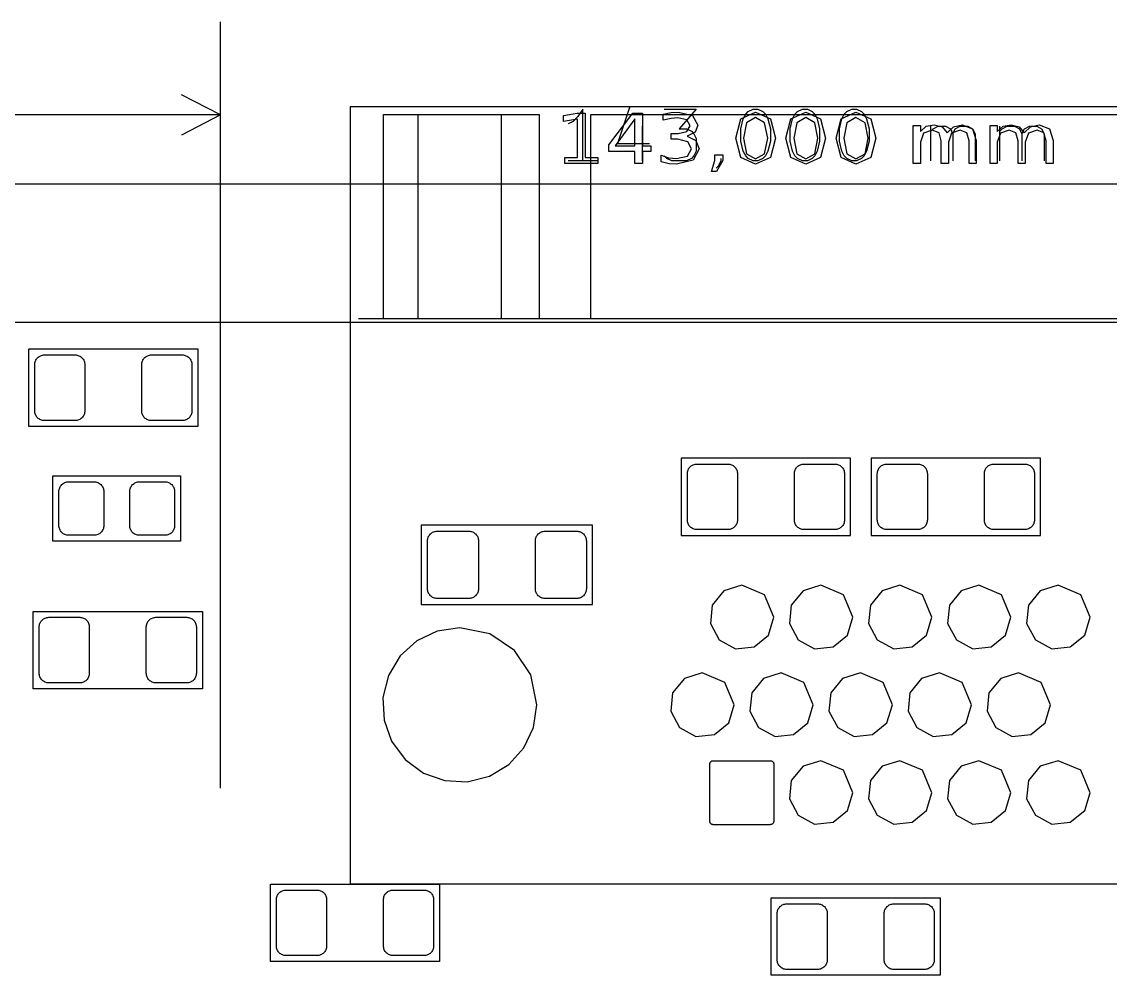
# Model space of a CAD drawing. Extents: x 0 to 143, y 0 to 190.
# Drawn here: x 48.82 to 80.35, y 161.15 to 188.77 of the extents above; entities that cross this region are included whole.
import ezdxf

# ---------------------------------------------------------------- set-up
doc = ezdxf.new("R2010")
doc.units = 0

msp = doc.modelspace()

# ---------------------------------------------------------------- linework, layer by layer
at = {"layer": 'Layer 1', "color": 7}
for points in [[(54.57444, 166.5728), (54.57444, 188.7724)], [(54.57444, 186.07238), (53.44668, 186.65912)], [(58.33364, 186.30352), (58.33364, 163.80166)], [(89.6747, 186.30352), (58.33364, 186.30352)], [(66.43116, 186.31622), (66.07302, 185.24434), (67.00266, 185.24434)], [(54.57444, 186.07238), (1.07442, 186.07238)], [(54.57444, 186.07238), (53.44668, 185.48564)], [(59.30392, 186.08254), (63.8048, 186.08254)], [(59.30392, 180.18212), (59.30392, 186.08254)], [(60.30468, 186.08254), (62.70498, 186.08254)], [(60.30468, 180.18212), (60.30468, 186.08254)], [(62.70498, 186.08254), (62.70498, 180.18212)], [(63.8048, 186.08254), (63.8048, 180.18212)], [(64.546455, 184.837027), (64.914554, 184.837027), (64.914554, 185.949332), (64.514105, 185.87902), (64.514105, 186.058707), (64.912321, 186.12902), (65.137642, 186.12902), (65.137642, 184.837027), (65.505741, 184.837027), (65.505741, 184.671011), (64.546455, 184.671011), (64.546455, 184.837027)], [(65.0748, 184.74396), (65.0748, 186.24256), (64.93002, 186.0292), (64.78778, 185.88696), (64.64554, 185.81584)], [(65.3034, 186.08254), (82.70494, 186.08254)], [(65.3034, 180.18212), (65.3034, 186.08254)], [(66.520802, 186.12902), (66.804129, 186.12902), (66.804129, 185.178824), (67.041718, 185.178824), (67.041718, 185.014761), (66.804129, 185.014761), (66.804129, 184.671011), (66.579923, 184.671011), (66.579923, 185.014761), (65.828108, 185.014761), (65.828108, 185.205191), (66.520802, 186.12902)], [(68.096935, 185.457145), (68.349028, 185.331168), (68.440496, 185.09484), (68.270946, 184.760855), (67.789072, 184.642691), (67.572674, 184.661246), (67.344006, 184.714957), (67.344006, 184.905386), (67.54925, 184.833121), (67.782379, 184.808707), (68.104743, 184.881949), (68.21629, 185.09484), (68.112551, 185.296012), (67.825882, 185.369254), (67.631793, 185.369254), (67.631793, 185.531363), (67.834805, 185.531363), (68.089127, 185.58898), (68.177247, 185.756949), (68.085782, 185.928825), (67.825882, 185.989371), (67.62733, 185.971793), (67.394201, 185.917106), (67.394201, 186.092887), (67.634023, 186.139762), (67.84596, 186.155387), (68.251984, 186.052848), (68.401453, 185.777457), (68.322256, 185.572379), (68.096935, 185.457145), (68.096935, 185.457145)], [(67.43192, 186.24256), (68.35902, 186.24256), (67.85864, 185.67106), (68.07454, 185.67106), (68.21678, 185.59994), (68.2879, 185.52882), (68.35902, 185.38658), (68.35902, 185.02844), (68.2879, 184.8862), (68.21678, 184.81508), (68.07454, 184.74396), (67.64528, 184.74396), (67.50304, 184.81508), (67.43192, 184.8862)], [(70.075748, 186.155387), (70.502965, 185.961051), (70.651319, 185.398551), (70.502965, 184.83605), (70.075748, 184.642691), (69.647412, 184.83605), (69.500173, 185.398551), (69.647412, 185.961051), (70.075748, 186.155387), (70.075748, 186.155387)], [(70.0024, 186.24256), (70.14464, 186.24256), (70.28688, 186.17144), (70.36054, 186.10032), (70.43166, 185.95808), (70.50278, 185.67106), (70.50278, 185.31546), (70.43166, 185.02844), (70.36054, 184.8862), (70.28688, 184.81508), (70.14464, 184.74396), (70.0024, 184.74396), (69.86016, 184.81508), (69.78904, 184.8862), (69.71538, 185.02844), (69.64426, 185.31546), (69.64426, 185.67106), (69.71538, 185.95808), (69.78904, 186.10032), (69.86016, 186.17144), (70.0024, 186.24256)], [(70.075748, 185.999137), (69.813615, 185.848746), (69.726609, 185.398551), (69.813615, 184.948355), (70.075748, 184.798941), (70.337878, 184.948355), (70.425998, 185.398551), (70.337878, 185.848746), (70.075748, 185.999137), (70.075748, 185.999137)], [(71.529179, 186.155387), (71.956397, 185.961051), (72.104753, 185.398551), (71.956397, 184.83605), (71.529179, 184.642691), (71.100846, 184.83605), (70.953607, 185.398551), (71.100846, 185.961051), (71.529179, 186.155387), (71.529179, 186.155387)], [(71.42988, 186.24256), (71.57466, 186.24256), (71.7169, 186.17144), (71.78802, 186.10032), (71.85914, 185.95808), (71.93026, 185.67106), (71.93026, 185.31546), (71.85914, 185.02844), (71.78802, 184.8862), (71.7169, 184.81508), (71.57466, 184.74396), (71.42988, 184.74396), (71.28764, 184.81508), (71.21652, 184.8862), (71.1454, 185.02844), (71.07428, 185.31546), (71.07428, 185.67106), (71.1454, 185.95808), (71.21652, 186.10032), (71.28764, 186.17144), (71.42988, 186.24256)], [(71.529179, 185.999137), (71.267048, 185.848746), (71.180043, 185.398551), (71.267048, 184.948355), (71.529179, 184.798941), (71.791312, 184.948355), (71.879432, 185.398551), (71.791312, 185.848746), (71.529179, 185.999137), (71.529179, 185.999137)], [(72.982612, 186.155387), (73.40983, 185.961051), (73.558187, 185.398551), (73.40983, 184.83605), (72.982612, 184.642691), (72.55428, 184.83605), (72.407041, 185.398551), (72.55428, 185.961051), (72.982612, 186.155387), (72.982612, 186.155387)], [(72.8599, 186.24256), (73.00214, 186.24256), (73.14438, 186.17144), (73.2155, 186.10032), (73.28916, 185.95808), (73.36028, 185.67106), (73.36028, 185.31546), (73.28916, 185.02844), (73.2155, 184.8862), (73.14438, 184.81508), (73.00214, 184.74396), (72.8599, 184.74396), (72.71766, 184.81508), (72.644, 184.8862), (72.57288, 185.02844), (72.50176, 185.31546), (72.50176, 185.67106), (72.57288, 185.95808), (72.644, 186.10032), (72.71766, 186.17144), (72.8599, 186.24256)], [(72.982612, 185.999137), (72.720482, 185.848746), (72.633477, 185.398551), (72.720482, 184.948355), (72.982612, 184.798941), (73.244743, 184.948355), (73.332866, 185.398551), (73.244743, 185.848746), (72.982612, 185.999137), (72.982612, 185.999137)], [(66.579923, 185.957145), (66.011041, 185.178824), (66.579923, 185.178824), (66.579923, 185.957145)], [(66.78676, 185.74472), (66.78676, 184.74396)], [(75.624002, 185.554801), (75.80805, 185.733512), (76.060143, 185.791129), (76.361315, 185.671012), (76.467282, 185.331168), (76.467282, 184.671011), (76.260924, 184.671011), (76.260924, 185.325309), (76.197343, 185.558707), (76.003254, 185.634879), (75.751162, 185.542105), (75.658581, 185.289176), (75.658581, 184.671011), (75.452221, 184.671011), (75.452221, 185.325309), (75.38864, 185.558707), (75.192321, 185.634879), (74.942461, 185.541129), (74.849878, 185.289176), (74.849878, 184.671011), (74.643518, 184.671011), (74.643518, 185.764762), (74.849878, 185.764762), (74.849878, 185.59484), (75.018311, 185.743278), (75.25144, 185.791129), (75.482338, 185.730582), (75.624002, 185.554801), (75.624002, 185.554801)], [(75.1459, 184.74396), (75.1459, 185.74472)], [(75.1459, 185.59994), (75.21702, 185.67106), (75.35926, 185.74472), (75.57262, 185.74472), (75.7174, 185.67106), (75.78852, 185.52882), (75.78852, 184.74396)], [(75.78852, 185.52882), (75.85964, 185.67106), (76.00188, 185.74472), (76.21778, 185.74472), (76.36002, 185.67106), (76.43114, 185.52882), (76.43114, 184.74396)], [(77.849326, 185.554801), (78.033377, 185.733512), (78.28547, 185.791129), (78.58664, 185.671012), (78.692609, 185.331168), (78.692609, 184.671011), (78.486249, 184.671011), (78.486249, 185.325309), (78.42267, 185.558707), (78.228581, 185.634879), (77.976489, 185.542105), (77.883906, 185.289176), (77.883906, 184.671011), (77.677548, 184.671011), (77.677548, 185.325309), (77.613967, 185.558707), (77.417648, 185.634879), (77.167786, 185.541129), (77.075205, 185.289176), (77.075205, 184.671011), (76.868846, 184.671011), (76.868846, 185.764762), (77.075205, 185.764762), (77.075205, 185.59484), (77.243638, 185.743278), (77.476767, 185.791129), (77.707665, 185.730582), (77.849326, 185.554801), (77.849326, 185.554801)], [(77.14488, 184.74396), (77.14488, 185.74472)], [(77.14488, 185.59994), (77.216, 185.67106), (77.35824, 185.74472), (77.57414, 185.74472), (77.71638, 185.67106), (77.7875, 185.52882), (77.7875, 184.74396)], [(77.7875, 185.52882), (77.85862, 185.67106), (78.0034, 185.74472), (78.21676, 185.74472), (78.359, 185.67106), (78.43012, 185.52882), (78.43012, 184.74396)], [(65.50152, 184.74396), (64.64554, 184.74396)], [(68.891137, 184.919058), (69.126496, 184.919058), (69.126496, 184.75109), (68.943563, 184.438589), (68.799669, 184.438589), (68.891137, 184.75109), (68.891137, 184.919058)], [(69.07276, 184.81508), (69.07276, 184.74396), (69.00164, 184.60172), (68.93052, 184.5306)], [(0.07366, 184.0734), (143.07312, 184.0734)], [(23.07336, 180.0729), (124.07392, 180.0729)], [(58.57494, 180.17196), (89.41308, 180.17196)], [(49.02454, 177.05284), (49.02454, 179.29312)], [(49.02454, 179.29312), (53.9242, 179.29312)], [(53.9242, 179.29312), (53.9242, 177.05284)], [(53.9242, 177.05284), (49.02454, 177.05284)], [(72.82434, 176.13336), (67.92468, 176.13336)], [(67.92468, 176.13336), (67.92468, 173.89308)], [(72.82434, 173.89308), (72.82434, 176.13336)], [(73.42378, 176.13336), (73.42378, 173.89308)], [(78.32344, 176.13336), (73.42378, 176.13336)], [(78.32344, 173.89308), (78.32344, 176.13336)], [(49.72304, 173.7229), (49.72304, 175.62282)], [(49.72304, 175.62282), (53.42382, 175.62282)], [(53.42382, 175.62282), (53.42382, 173.7229)], [(60.39358, 174.1928), (60.39358, 171.89156)], [(65.3542, 174.1928), (60.39358, 174.1928)], [(65.3542, 171.89156), (65.3542, 174.1928)], [(53.42382, 173.7229), (49.72304, 173.7229)], [(67.92468, 173.89308), (72.82434, 173.89308)], [(73.42378, 173.89308), (78.32344, 173.89308)], [(69.674994, 172.448), (69.15998, 172.291773), (68.818557, 171.875747), (68.765805, 171.34015), (69.019505, 170.865511), (69.494145, 170.611811), (70.029742, 170.664562), (70.445767, 171.005985), (70.601995, 171.520999), (70.330483, 172.176488), (69.674994, 172.448), (69.674994, 172.448)], [(69.674994, 172.448), (69.15998, 172.291773), (68.818557, 171.875747), (68.765805, 171.34015), (69.019505, 170.865511), (69.494145, 170.611811), (70.029742, 170.664562), (70.445767, 171.005985), (70.601995, 171.520999), (70.330483, 172.176488), (69.674994, 172.448), (69.674994, 172.448)], [(71.965058, 172.448), (71.450044, 172.291773), (71.108621, 171.875747), (71.055869, 171.34015), (71.309569, 170.865511), (71.784209, 170.611811), (72.319806, 170.664562), (72.735831, 171.005985), (72.892059, 171.520999), (72.620547, 172.176488), (71.965058, 172.448), (71.965058, 172.448)], [(71.965058, 172.448), (71.450044, 172.291773), (71.108621, 171.875747), (71.055869, 171.34015), (71.309569, 170.865511), (71.784209, 170.611811), (72.319806, 170.664562), (72.735831, 171.005985), (72.892059, 171.520999), (72.620547, 172.176488), (71.965058, 172.448), (71.965058, 172.448)], [(74.255122, 172.448), (73.740108, 172.291773), (73.398685, 171.875747), (73.345933, 171.34015), (73.599633, 170.865511), (74.074273, 170.611811), (74.60987, 170.664562), (75.025895, 171.005985), (75.182123, 171.520999), (74.910611, 172.176488), (74.255122, 172.448), (74.255122, 172.448)], [(74.255122, 172.448), (73.740108, 172.291773), (73.398685, 171.875747), (73.345933, 171.34015), (73.599633, 170.865511), (74.074273, 170.611811), (74.60987, 170.664562), (75.025895, 171.005985), (75.182123, 171.520999), (74.910611, 172.176488), (74.255122, 172.448), (74.255122, 172.448)], [(76.544932, 172.448), (76.029918, 172.291773), (75.688495, 171.875747), (75.635743, 171.34015), (75.889443, 170.865511), (76.364083, 170.611811), (76.89968, 170.664562), (77.315705, 171.005985), (77.471933, 171.520999), (77.200421, 172.176488), (76.544932, 172.448), (76.544932, 172.448)], [(76.544932, 172.448), (76.029918, 172.291773), (75.688495, 171.875747), (75.635743, 171.34015), (75.889443, 170.865511), (76.364083, 170.611811), (76.89968, 170.664562), (77.315705, 171.005985), (77.471933, 171.520999), (77.200421, 172.176488), (76.544932, 172.448), (76.544932, 172.448)], [(78.834996, 172.448), (78.319982, 172.291773), (77.978559, 171.875747), (77.925807, 171.34015), (78.179507, 170.865511), (78.654147, 170.611811), (79.189744, 170.664562), (79.605769, 171.005985), (79.761997, 171.520999), (79.490485, 172.176488), (78.834996, 172.448), (78.834996, 172.448)], [(78.834996, 172.448), (78.319982, 172.291773), (77.978559, 171.875747), (77.925807, 171.34015), (78.179507, 170.865511), (78.654147, 170.611811), (79.189744, 170.664562), (79.605769, 171.005985), (79.761997, 171.520999), (79.490485, 172.176488), (78.834996, 172.448), (78.834996, 172.448)], [(60.39358, 171.89156), (65.3542, 171.89156)], [(49.15408, 169.45316), (49.15408, 171.69344)], [(49.15408, 171.69344), (54.05374, 171.69344)], [(54.05374, 171.69344), (54.05374, 169.45316)], [(61.50991, 171.215999), (60.854558, 171.117865), (60.268211, 170.839333), (59.786496, 170.404209), (59.44504, 169.836297), (59.284911, 169.193276), (59.317856, 168.544973), (59.535514, 167.933411), (59.929527, 167.400616), (60.462322, 167.006603), (61.073883, 166.788945), (61.722186, 166.756001), (62.365207, 166.916129), (62.93312, 167.257586), (63.368244, 167.7393), (63.646776, 168.325647), (63.744909, 168.980999), (63.569272, 169.850962), (63.090293, 170.561383), (62.379873, 171.040361), (61.50991, 171.215999), (61.50991, 171.215999)], [(61.50991, 171.215999), (60.854558, 171.117865), (60.268211, 170.839333), (59.786496, 170.404209), (59.44504, 169.836297), (59.284911, 169.193276), (59.317856, 168.544973), (59.535514, 167.933411), (59.929527, 167.400616), (60.462322, 167.006603), (61.073883, 166.788945), (61.722186, 166.756001), (62.365207, 166.916129), (62.93312, 167.257586), (63.368244, 167.7393), (63.646776, 168.325647), (63.744909, 168.980999), (63.569272, 169.850962), (63.090293, 170.561383), (62.379873, 171.040361), (61.50991, 171.215999), (61.50991, 171.215999)], [(68.529962, 169.908), (68.014948, 169.751773), (67.673525, 169.335747), (67.620773, 168.80015), (67.874473, 168.325511), (68.349113, 168.071811), (68.88471, 168.124562), (69.300735, 168.465985), (69.456963, 168.980999), (69.185451, 169.636488), (68.529962, 169.908), (68.529962, 169.908)], [(68.529962, 169.908), (68.014948, 169.751773), (67.673525, 169.335747), (67.620773, 168.80015), (67.874473, 168.325511), (68.349113, 168.071811), (68.88471, 168.124562), (69.300735, 168.465985), (69.456963, 168.980999), (69.185451, 169.636488), (68.529962, 169.908), (68.529962, 169.908)], [(70.820026, 169.908), (70.305012, 169.751773), (69.963589, 169.335747), (69.910837, 168.80015), (70.164537, 168.325511), (70.639177, 168.071811), (71.174774, 168.124562), (71.590799, 168.465985), (71.747027, 168.980999), (71.475515, 169.636488), (70.820026, 169.908), (70.820026, 169.908)], [(70.820026, 169.908), (70.305012, 169.751773), (69.963589, 169.335747), (69.910837, 168.80015), (70.164537, 168.325511), (70.639177, 168.071811), (71.174774, 168.124562), (71.590799, 168.465985), (71.747027, 168.980999), (71.475515, 169.636488), (70.820026, 169.908), (70.820026, 169.908)], [(73.11009, 169.908), (72.595076, 169.751773), (72.253653, 169.335747), (72.200901, 168.80015), (72.454601, 168.325511), (72.929241, 168.071811), (73.464838, 168.124562), (73.880863, 168.465985), (74.037091, 168.980999), (73.765579, 169.636488), (73.11009, 169.908), (73.11009, 169.908)], [(73.11009, 169.908), (72.595076, 169.751773), (72.253653, 169.335747), (72.200901, 168.80015), (72.454601, 168.325511), (72.929241, 168.071811), (73.464838, 168.124562), (73.880863, 168.465985), (74.037091, 168.980999), (73.765579, 169.636488), (73.11009, 169.908), (73.11009, 169.908)], [(75.3999, 169.908), (74.884886, 169.751773), (74.543463, 169.335747), (74.490711, 168.80015), (74.744411, 168.325511), (75.219051, 168.071811), (75.754648, 168.124562), (76.170673, 168.465985), (76.326901, 168.980999), (76.055389, 169.636488), (75.3999, 169.908), (75.3999, 169.908)], [(75.3999, 169.908), (74.884886, 169.751773), (74.543463, 169.335747), (74.490711, 168.80015), (74.744411, 168.325511), (75.219051, 168.071811), (75.754648, 168.124562), (76.170673, 168.465985), (76.326901, 168.980999), (76.055389, 169.636488), (75.3999, 169.908), (75.3999, 169.908)], [(77.689964, 169.908), (77.17495, 169.751773), (76.833527, 169.335747), (76.780775, 168.80015), (77.034475, 168.325511), (77.509115, 168.071811), (78.044712, 168.124562), (78.460737, 168.465985), (78.616965, 168.980999), (78.345453, 169.636488), (77.689964, 169.908), (77.689964, 169.908)], [(77.689964, 169.908), (77.17495, 169.751773), (76.833527, 169.335747), (76.780775, 168.80015), (77.034475, 168.325511), (77.509115, 168.071811), (78.044712, 168.124562), (78.460737, 168.465985), (78.616965, 168.980999), (78.345453, 169.636488), (77.689964, 169.908), (77.689964, 169.908)], [(54.05374, 169.45316), (49.15408, 169.45316)], [(71.965058, 167.368), (71.450044, 167.211773), (71.108621, 166.795747), (71.055869, 166.26015), (71.309569, 165.785511), (71.784209, 165.531811), (72.319806, 165.584562), (72.735831, 165.925985), (72.892059, 166.440999), (72.620547, 167.096488), (71.965058, 167.368), (71.965058, 167.368)], [(71.965058, 167.368), (71.450044, 167.211773), (71.108621, 166.795747), (71.055869, 166.26015), (71.309569, 165.785511), (71.784209, 165.531811), (72.319806, 165.584562), (72.735831, 165.925985), (72.892059, 166.440999), (72.620547, 167.096488), (71.965058, 167.368), (71.965058, 167.368)], [(74.255122, 167.368), (73.740108, 167.211773), (73.398685, 166.795747), (73.345933, 166.26015), (73.599633, 165.785511), (74.074273, 165.531811), (74.60987, 165.584562), (75.025895, 165.925985), (75.182123, 166.440999), (74.910611, 167.096488), (74.255122, 167.368), (74.255122, 167.368)], [(74.255122, 167.368), (73.740108, 167.211773), (73.398685, 166.795747), (73.345933, 166.26015), (73.599633, 165.785511), (74.074273, 165.531811), (74.60987, 165.584562), (75.025895, 165.925985), (75.182123, 166.440999), (74.910611, 167.096488), (74.255122, 167.368), (74.255122, 167.368)], [(76.544932, 167.368), (76.029918, 167.211773), (75.688495, 166.795747), (75.635743, 166.26015), (75.889443, 165.785511), (76.364083, 165.531811), (76.89968, 165.584562), (77.315705, 165.925985), (77.471933, 166.440999), (77.200421, 167.096488), (76.544932, 167.368), (76.544932, 167.368)], [(76.544932, 167.368), (76.029918, 167.211773), (75.688495, 166.795747), (75.635743, 166.26015), (75.889443, 165.785511), (76.364083, 165.531811), (76.89968, 165.584562), (77.315705, 165.925985), (77.471933, 166.440999), (77.200421, 167.096488), (76.544932, 167.368), (76.544932, 167.368)], [(78.834996, 167.368), (78.319982, 167.211773), (77.978559, 166.795747), (77.925807, 166.26015), (78.179507, 165.785511), (78.654147, 165.531811), (79.189744, 165.584562), (79.605769, 165.925985), (79.761997, 166.440999), (79.490485, 167.096488), (78.834996, 167.368), (78.834996, 167.368)], [(78.834996, 167.368), (78.319982, 167.211773), (77.978559, 166.795747), (77.925807, 166.26015), (78.179507, 165.785511), (78.654147, 165.531811), (79.189744, 165.584562), (79.605769, 165.925985), (79.761997, 166.440999), (79.490485, 167.096488), (78.834996, 167.368), (78.834996, 167.368)], [(56.02478, 163.7915), (60.92444, 163.7915)], [(56.02478, 161.55122), (56.02478, 163.7915)], [(58.33364, 163.80166), (89.6747, 163.80166)], [(60.92444, 163.7915), (60.92444, 161.55122)], [(70.5231, 163.39272), (75.42276, 163.39272)], [(70.5231, 161.15244), (70.5231, 163.39272)], [(75.42276, 163.39272), (75.42276, 161.15244)], [(60.92444, 161.55122), (56.02478, 161.55122)], [(75.42276, 161.15244), (70.5231, 161.15244)]]:
    msp.add_lwpolyline(points, dxfattribs=at)
at = {"layer": 'Layer 1', "color": 16}
for points in [[(50.398426, 179.119663), (50.425604, 179.11565), (50.45202, 179.108995), (50.477928, 179.099775), (50.502566, 179.088066), (50.526188, 179.073994), (50.548032, 179.057713), (50.568352, 179.039323), (50.58664, 179.019054), (50.602896, 178.997083), (50.61712, 178.973613), (50.628804, 178.948874), (50.637948, 178.923093), (50.644552, 178.89655), (50.648616, 178.869499), (50.649886, 178.842143), (50.649886, 177.499855), (50.648616, 177.472524), (50.644552, 177.445448), (50.637948, 177.418905), (50.628804, 177.393124), (50.61712, 177.36841), (50.602896, 177.344915), (50.58664, 177.322944), (50.568352, 177.302674), (50.548032, 177.284285), (50.526188, 177.268003), (50.502566, 177.253932), (50.477928, 177.242222), (50.45202, 177.233002), (50.425604, 177.226347), (50.398426, 177.222334), (50.371248, 177.220988), (49.478946, 177.220988), (49.451514, 177.222334), (49.424336, 177.226347), (49.39792, 177.233002), (49.372012, 177.242222), (49.347374, 177.253932), (49.324006, 177.268003), (49.301908, 177.284285), (49.281588, 177.302674), (49.2633, 177.322944), (49.247044, 177.344915), (49.23282, 177.36841), (49.221136, 177.393124), (49.211992, 177.418905), (49.205388, 177.445448), (49.201324, 177.472524), (49.200054, 177.499855), (49.200054, 178.842143), (49.201324, 178.869499), (49.205388, 178.89655), (49.211992, 178.923093), (49.221136, 178.948874), (49.23282, 178.973613), (49.247044, 178.997083), (49.2633, 179.019054), (49.281588, 179.039323), (49.301908, 179.057713), (49.324006, 179.073994), (49.347374, 179.088066), (49.372012, 179.099775), (49.39792, 179.108995), (49.424336, 179.11565), (49.451514, 179.119663), (49.478946, 179.12101), (50.371248, 179.12101), (50.398426, 179.119663)], [(53.498496, 179.119663), (53.525674, 179.11565), (53.55209, 179.108995), (53.577744, 179.099775), (53.602636, 179.088066), (53.626004, 179.073994), (53.648102, 179.057713), (53.668422, 179.039323), (53.68671, 179.019054), (53.702966, 178.997083), (53.71719, 178.973613), (53.728874, 178.948874), (53.738018, 178.923093), (53.744622, 178.89655), (53.748686, 178.869499), (53.749956, 178.842143), (53.749956, 177.499855), (53.748686, 177.472524), (53.744622, 177.445448), (53.738018, 177.418905), (53.728874, 177.393124), (53.71719, 177.36841), (53.702966, 177.344915), (53.68671, 177.322944), (53.668422, 177.302674), (53.648102, 177.284285), (53.626004, 177.268003), (53.602636, 177.253932), (53.577744, 177.242222), (53.55209, 177.233002), (53.525674, 177.226347), (53.498496, 177.222334), (53.471064, 177.220988), (52.578762, 177.220988), (52.551584, 177.222334), (52.524406, 177.226347), (52.49799, 177.233002), (52.472082, 177.242222), (52.447444, 177.253932), (52.423822, 177.268003), (52.401978, 177.284285), (52.381658, 177.302674), (52.36337, 177.322944), (52.347114, 177.344915), (52.33289, 177.36841), (52.321206, 177.393124), (52.312062, 177.418905), (52.305458, 177.445448), (52.301394, 177.472524), (52.300124, 177.499855), (52.300124, 178.842143), (52.301394, 178.869499), (52.305458, 178.89655), (52.312062, 178.923093), (52.321206, 178.948874), (52.33289, 178.973613), (52.347114, 178.997083), (52.36337, 179.019054), (52.381658, 179.039323), (52.401978, 179.057713), (52.423822, 179.073994), (52.447444, 179.088066), (52.472082, 179.099775), (52.49799, 179.108995), (52.524406, 179.11565), (52.551584, 179.119663), (52.578762, 179.12101), (53.471064, 179.12101), (53.498496, 179.119663)], [(50.945034, 175.444639), (50.972466, 175.440575), (50.99939, 175.433819), (51.025552, 175.424497), (51.050698, 175.412635), (51.07432, 175.39836), (51.096672, 175.38185), (51.117246, 175.363232), (51.135788, 175.342683), (51.152298, 175.320408), (51.166522, 175.296608), (51.17846, 175.271538), (51.187858, 175.245427), (51.194462, 175.218528), (51.198526, 175.191096), (51.20005, 175.163385), (51.20005, 174.178601), (51.198526, 174.150915), (51.194462, 174.123483), (51.187858, 174.096559), (51.17846, 174.070448), (51.166522, 174.045378), (51.152298, 174.021604), (51.135788, 173.999328), (51.117246, 173.97878), (51.096672, 173.960161), (51.07432, 173.943626), (51.050698, 173.929377), (51.025552, 173.917515), (50.99939, 173.908168), (50.972466, 173.901437), (50.945034, 173.897373), (50.917348, 173.896001), (50.182526, 173.896001), (50.15484, 173.897373), (50.127408, 173.901437), (50.100484, 173.908168), (50.074576, 173.917515), (50.04943, 173.929377), (50.025554, 173.943626), (50.003202, 173.960161), (49.982882, 173.97878), (49.964086, 173.999328), (49.947576, 174.021604), (49.933352, 174.045378), (49.921414, 174.070448), (49.91227, 174.096559), (49.905412, 174.123483), (49.901348, 174.150915), (49.900078, 174.178601), (49.900078, 175.163385), (49.901348, 175.191096), (49.905412, 175.218528), (49.91227, 175.245427), (49.921414, 175.271538), (49.933352, 175.296608), (49.947576, 175.320408), (49.964086, 175.342683), (49.982882, 175.363232), (50.003202, 175.38185), (50.025554, 175.39836), (50.04943, 175.412635), (50.074576, 175.424497), (50.100484, 175.433819), (50.127408, 175.440575), (50.15484, 175.444639), (50.182526, 175.446011), (50.917348, 175.446011), (50.945034, 175.444639)], [(52.995068, 175.444639), (53.0225, 175.440575), (53.049424, 175.433819), (53.075586, 175.424497), (53.100732, 175.412635), (53.124354, 175.39836), (53.146706, 175.38185), (53.16728, 175.363232), (53.185822, 175.342683), (53.202332, 175.320408), (53.216556, 175.296608), (53.228494, 175.271538), (53.237892, 175.245427), (53.244496, 175.218528), (53.24856, 175.191096), (53.250084, 175.163385), (53.250084, 174.178601), (53.24856, 174.150915), (53.244496, 174.123483), (53.237892, 174.096559), (53.228494, 174.070448), (53.216556, 174.045378), (53.202332, 174.021604), (53.185822, 173.999328), (53.16728, 173.97878), (53.146706, 173.960161), (53.124354, 173.943626), (53.100732, 173.929377), (53.075586, 173.917515), (53.049424, 173.908168), (53.0225, 173.901437), (52.995068, 173.897373), (52.967382, 173.896001), (52.23256, 173.896001), (52.204874, 173.897373), (52.177442, 173.901437), (52.150518, 173.908168), (52.124356, 173.917515), (52.099464, 173.929377), (52.075588, 173.943626), (52.053236, 173.960161), (52.032662, 173.97878), (52.01412, 173.999328), (51.99761, 174.021604), (51.983386, 174.045378), (51.971448, 174.070448), (51.96205, 174.096559), (51.955446, 174.123483), (51.951382, 174.150915), (51.950112, 174.178601), (51.950112, 175.163385), (51.951382, 175.191096), (51.955446, 175.218528), (51.96205, 175.245427), (51.971448, 175.271538), (51.983386, 175.296608), (51.99761, 175.320408), (52.01412, 175.342683), (52.032662, 175.363232), (52.053236, 175.38185), (52.075588, 175.39836), (52.099464, 175.412635), (52.124356, 175.424497), (52.150518, 175.433819), (52.177442, 175.440575), (52.204874, 175.444639), (52.23256, 175.446011), (52.967382, 175.446011), (52.995068, 175.444639)], [(50.528474, 171.519653), (50.555652, 171.51564), (50.582068, 171.508985), (50.607976, 171.499765), (50.632614, 171.488081), (50.655982, 171.474009), (50.67808, 171.457703), (50.6984, 171.439338), (50.716688, 171.419044), (50.732944, 171.397073), (50.747168, 171.373603), (50.758852, 171.348864), (50.767996, 171.323108), (50.7746, 171.296565), (50.778664, 171.269489), (50.779934, 171.242158), (50.779934, 169.899844), (50.778664, 169.872514), (50.7746, 169.845438), (50.767996, 169.818895), (50.758852, 169.793139), (50.747168, 169.768399), (50.732944, 169.74493), (50.716688, 169.722959), (50.6984, 169.702664), (50.67808, 169.6843), (50.655982, 169.667993), (50.632614, 169.653922), (50.607976, 169.642238), (50.582068, 169.633017), (50.555652, 169.626363), (50.528474, 169.622349), (50.501042, 169.621003), (49.60874, 169.621003), (49.581562, 169.622349), (49.554384, 169.626363), (49.527968, 169.633017), (49.50206, 169.642238), (49.477422, 169.653922), (49.454054, 169.667993), (49.431956, 169.6843), (49.411636, 169.702664), (49.393348, 169.722959), (49.377092, 169.74493), (49.362868, 169.768399), (49.351184, 169.793139), (49.34204, 169.818895), (49.335436, 169.845438), (49.331372, 169.872514), (49.330102, 169.899844), (49.330102, 171.242158), (49.331372, 171.269489), (49.335436, 171.296565), (49.34204, 171.323108), (49.351184, 171.348864), (49.362868, 171.373603), (49.377092, 171.397073), (49.393348, 171.419044), (49.411636, 171.439338), (49.431956, 171.457703), (49.454054, 171.474009), (49.477422, 171.488081), (49.50206, 171.499765), (49.527968, 171.508985), (49.554384, 171.51564), (49.581562, 171.519653), (49.60874, 171.520999), (50.501042, 171.520999), (50.528474, 171.519653)], [(53.628544, 171.519653), (53.655468, 171.51564), (53.682138, 171.508985), (53.707792, 171.499765), (53.732684, 171.488081), (53.756052, 171.474009), (53.77815, 171.457703), (53.798216, 171.439338), (53.816758, 171.419044), (53.833014, 171.397073), (53.846984, 171.373603), (53.858668, 171.348864), (53.868066, 171.323108), (53.87467, 171.296565), (53.878734, 171.269489), (53.880004, 171.242158), (53.880004, 169.899844), (53.878734, 169.872514), (53.87467, 169.845438), (53.868066, 169.818895), (53.858668, 169.793139), (53.846984, 169.768399), (53.833014, 169.74493), (53.816758, 169.722959), (53.798216, 169.702664), (53.77815, 169.6843), (53.756052, 169.667993), (53.732684, 169.653922), (53.707792, 169.642238), (53.682138, 169.633017), (53.655468, 169.626363), (53.628544, 169.622349), (53.601112, 169.621003), (52.70881, 169.621003), (52.681632, 169.622349), (52.654454, 169.626363), (52.627784, 169.633017), (52.60213, 169.642238), (52.577492, 169.653922), (52.55387, 169.667993), (52.532026, 169.6843), (52.511706, 169.702664), (52.493418, 169.722959), (52.476908, 169.74493), (52.462938, 169.768399), (52.451254, 169.793139), (52.44211, 169.818895), (52.435252, 169.845438), (52.431442, 169.872514), (52.429918, 169.899844), (52.429918, 171.242158), (52.431442, 171.269489), (52.435252, 171.296565), (52.44211, 171.323108), (52.451254, 171.348864), (52.462938, 171.373603), (52.476908, 171.397073), (52.493418, 171.419044), (52.511706, 171.439338), (52.532026, 171.457703), (52.55387, 171.474009), (52.577492, 171.488081), (52.60213, 171.499765), (52.627784, 171.508985), (52.654454, 171.51564), (52.681632, 171.519653), (52.70881, 171.520999), (53.601112, 171.520999), (53.628544, 171.519653)], [(57.398412, 163.619542), (57.42559, 163.615732), (57.452006, 163.608874), (57.477914, 163.59973), (57.502552, 163.588046), (57.526174, 163.574076), (57.548018, 163.55782), (57.568338, 163.539278), (57.586626, 163.518958), (57.602882, 163.497114), (57.617106, 163.473492), (57.62879, 163.448854), (57.637934, 163.4232), (57.644538, 163.39653), (57.648602, 163.369606), (57.650126, 163.342174), (57.650126, 161.999784), (57.648602, 161.972606), (57.644538, 161.945428), (57.637934, 161.919012), (57.62879, 161.893104), (57.617106, 161.868466), (57.602882, 161.844844), (57.586626, 161.823), (57.568338, 161.80268), (57.548018, 161.784392), (57.526174, 161.767882), (57.502552, 161.753912), (57.477914, 161.742228), (57.452006, 161.733084), (57.42559, 161.72648), (57.398412, 161.722416), (57.371234, 161.720892), (56.478932, 161.720892), (56.4515, 161.722416), (56.424322, 161.72648), (56.397906, 161.733084), (56.372252, 161.742228), (56.34736, 161.753912), (56.323992, 161.767882), (56.301894, 161.784392), (56.281574, 161.80268), (56.263286, 161.823), (56.24703, 161.844844), (56.232806, 161.868466), (56.221122, 161.893104), (56.211978, 161.919012), (56.205374, 161.945428), (56.20131, 161.972606), (56.20004, 161.999784), (56.20004, 163.342174), (56.20131, 163.369606), (56.205374, 163.39653), (56.211978, 163.4232), (56.221122, 163.448854), (56.232806, 163.473492), (56.24703, 163.497114), (56.263286, 163.518958), (56.281574, 163.539278), (56.301894, 163.55782), (56.323992, 163.574076), (56.34736, 163.588046), (56.372252, 163.59973), (56.397906, 163.608874), (56.424322, 163.615732), (56.4515, 163.619542), (56.478932, 163.621066), (57.371234, 163.621066), (57.398412, 163.619542)], [(60.498482, 163.619542), (60.52566, 163.615732), (60.552076, 163.608874), (60.577984, 163.59973), (60.602622, 163.588046), (60.62599, 163.574076), (60.648088, 163.55782), (60.668408, 163.539278), (60.686696, 163.518958), (60.702952, 163.497114), (60.717176, 163.473492), (60.72886, 163.448854), (60.738004, 163.4232), (60.744608, 163.39653), (60.748672, 163.369606), (60.749942, 163.342174), (60.749942, 161.999784), (60.748672, 161.972606), (60.744608, 161.945428), (60.738004, 161.919012), (60.72886, 161.893104), (60.717176, 161.868466), (60.702952, 161.844844), (60.686696, 161.823), (60.668408, 161.80268), (60.648088, 161.784392), (60.62599, 161.767882), (60.602622, 161.753912), (60.577984, 161.742228), (60.552076, 161.733084), (60.52566, 161.72648), (60.498482, 161.722416), (60.47105, 161.720892), (59.578748, 161.720892), (59.55157, 161.722416), (59.524392, 161.72648), (59.497976, 161.733084), (59.472068, 161.742228), (59.44743, 161.753912), (59.423808, 161.767882), (59.401964, 161.784392), (59.381644, 161.80268), (59.363356, 161.823), (59.3471, 161.844844), (59.332876, 161.868466), (59.321192, 161.893104), (59.312048, 161.919012), (59.305444, 161.945428), (59.30138, 161.972606), (59.30011, 161.999784), (59.30011, 163.342174), (59.30138, 163.369606), (59.305444, 163.39653), (59.312048, 163.4232), (59.321192, 163.448854), (59.332876, 163.473492), (59.3471, 163.497114), (59.363356, 163.518958), (59.381644, 163.539278), (59.401964, 163.55782), (59.423808, 163.574076), (59.44743, 163.588046), (59.472068, 163.59973), (59.497976, 163.608874), (59.524392, 163.615732), (59.55157, 163.619542), (59.578748, 163.621066), (60.47105, 163.621066), (60.498482, 163.619542)], [(71.89851, 163.219746), (71.925434, 163.215682), (71.952104, 163.209078), (71.977758, 163.19968), (72.00265, 163.187996), (72.026018, 163.174026), (72.048116, 163.15777), (72.068436, 163.139228), (72.086724, 163.119162), (72.10298, 163.097064), (72.11695, 163.073696), (72.128888, 163.048804), (72.138032, 163.02315), (72.144636, 162.99648), (72.1487, 162.969556), (72.14997, 162.942124), (72.14997, 161.599734), (72.1487, 161.572556), (72.144636, 161.545378), (72.138032, 161.518962), (72.128888, 161.493054), (72.11695, 161.468416), (72.10298, 161.445048), (72.086724, 161.42295), (72.068436, 161.40263), (72.048116, 161.384342), (72.026018, 161.368086), (72.00265, 161.353862), (71.977758, 161.342178), (71.952104, 161.333034), (71.925434, 161.32643), (71.89851, 161.322366), (71.871078, 161.321096), (70.978776, 161.321096), (70.951598, 161.322366), (70.92442, 161.32643), (70.898004, 161.333034), (70.872096, 161.342178), (70.847458, 161.353862), (70.823836, 161.368086), (70.801992, 161.384342), (70.781672, 161.40263), (70.763384, 161.42295), (70.746874, 161.445048), (70.732904, 161.468416), (70.72122, 161.493054), (70.712076, 161.518962), (70.705472, 161.545378), (70.701408, 161.572556), (70.699884, 161.599734), (70.699884, 162.942124), (70.701408, 162.969556), (70.705472, 162.99648), (70.712076, 163.02315), (70.72122, 163.048804), (70.732904, 163.073696), (70.746874, 163.097064), (70.763384, 163.119162), (70.781672, 163.139228), (70.801992, 163.15777), (70.823836, 163.174026), (70.847458, 163.187996), (70.872096, 163.19968), (70.898004, 163.209078), (70.92442, 163.215682), (70.951598, 163.219746), (70.978776, 163.221016), (71.871078, 163.221016), (71.89851, 163.219746)], [(74.99858, 163.219746), (75.025504, 163.215682), (75.052174, 163.209078), (75.077828, 163.19968), (75.10272, 163.187996), (75.126088, 163.174026), (75.147932, 163.15777), (75.168252, 163.139228), (75.186794, 163.119162), (75.20305, 163.097064), (75.21702, 163.073696), (75.228704, 163.048804), (75.238102, 163.02315), (75.244706, 162.99648), (75.24877, 162.969556), (75.25004, 162.942124), (75.25004, 161.599734), (75.24877, 161.572556), (75.244706, 161.545378), (75.238102, 161.518962), (75.228704, 161.493054), (75.21702, 161.468416), (75.20305, 161.445048), (75.186794, 161.42295), (75.168252, 161.40263), (75.147932, 161.384342), (75.126088, 161.368086), (75.10272, 161.353862), (75.077828, 161.342178), (75.052174, 161.333034), (75.025504, 161.32643), (74.99858, 161.322366), (74.971148, 161.321096), (74.078846, 161.321096), (74.051414, 161.322366), (74.02449, 161.32643), (73.99782, 161.333034), (73.972166, 161.342178), (73.947274, 161.353862), (73.923906, 161.368086), (73.902062, 161.384342), (73.881742, 161.40263), (73.8632, 161.42295), (73.846944, 161.445048), (73.832974, 161.468416), (73.82129, 161.493054), (73.811892, 161.518962), (73.805288, 161.545378), (73.801224, 161.572556), (73.799954, 161.599734), (73.799954, 162.942124), (73.801224, 162.969556), (73.805288, 162.99648), (73.811892, 163.02315), (73.82129, 163.048804), (73.832974, 163.073696), (73.846944, 163.097064), (73.8632, 163.119162), (73.881742, 163.139228), (73.902062, 163.15777), (73.923906, 163.174026), (73.947274, 163.187996), (73.972166, 163.19968), (73.99782, 163.209078), (74.02449, 163.215682), (74.051414, 163.219746), (74.078846, 163.221016), (74.971148, 163.221016), (74.99858, 163.219746)]]:
    msp.add_lwpolyline(points, close=True, dxfattribs=at)
at = {"layer": 'Layer 1', "color": 96}
for points in [[(69.298566, 175.959649), (69.32549, 175.955636), (69.35216, 175.948981), (69.377814, 175.939787), (69.402706, 175.928077), (69.426074, 175.914006), (69.448172, 175.897699), (69.468238, 175.879335), (69.48678, 175.85904), (69.503036, 175.837069), (69.517006, 175.813599), (69.52869, 175.78886), (69.538088, 175.763104), (69.544692, 175.736561), (69.548756, 175.709485), (69.550026, 175.682154), (69.550026, 174.339841), (69.548756, 174.31251), (69.544692, 174.285434), (69.538088, 174.258891), (69.52869, 174.233135), (69.517006, 174.208396), (69.503036, 174.184926), (69.48678, 174.162955), (69.468238, 174.14266), (69.448172, 174.124296), (69.426074, 174.107989), (69.402706, 174.093918), (69.377814, 174.082234), (69.35216, 174.073014), (69.32549, 174.066359), (69.298566, 174.062346), (69.271134, 174.060999), (68.378832, 174.060999), (68.3514, 174.062346), (68.324476, 174.066359), (68.297806, 174.073014), (68.272152, 174.082234), (68.247514, 174.093918), (68.223892, 174.107989), (68.202048, 174.124296), (68.181728, 174.14266), (68.163186, 174.162955), (68.14693, 174.184926), (68.13296, 174.208396), (68.121276, 174.233135), (68.112132, 174.258891), (68.105274, 174.285434), (68.101464, 174.31251), (68.09994, 174.339841), (68.09994, 175.682154), (68.101464, 175.709485), (68.105274, 175.736561), (68.112132, 175.763104), (68.121276, 175.78886), (68.13296, 175.813599), (68.14693, 175.837069), (68.163186, 175.85904), (68.181728, 175.879335), (68.202048, 175.897699), (68.223892, 175.914006), (68.247514, 175.928077), (68.272152, 175.939787), (68.297806, 175.948981), (68.324476, 175.955636), (68.3514, 175.959649), (68.378832, 175.960996), (69.271134, 175.960996), (69.298566, 175.959649)], [(72.398382, 175.959649), (72.42556, 175.955636), (72.451976, 175.948981), (72.477884, 175.939787), (72.502522, 175.928077), (72.526144, 175.914006), (72.547988, 175.897699), (72.568308, 175.879335), (72.586596, 175.85904), (72.603106, 175.837069), (72.617076, 175.813599), (72.62876, 175.78886), (72.637904, 175.763104), (72.644762, 175.736561), (72.648572, 175.709485), (72.650096, 175.682154), (72.650096, 174.339841), (72.648572, 174.31251), (72.644762, 174.285434), (72.637904, 174.258891), (72.62876, 174.233135), (72.617076, 174.208396), (72.603106, 174.184926), (72.586596, 174.162955), (72.568308, 174.14266), (72.547988, 174.124296), (72.526144, 174.107989), (72.502522, 174.093918), (72.477884, 174.082234), (72.451976, 174.073014), (72.42556, 174.066359), (72.398382, 174.062346), (72.371204, 174.060999), (71.478902, 174.060999), (71.45147, 174.062346), (71.424546, 174.066359), (71.397876, 174.073014), (71.372222, 174.082234), (71.34733, 174.093918), (71.323962, 174.107989), (71.301864, 174.124296), (71.281798, 174.14266), (71.263256, 174.162955), (71.247, 174.184926), (71.23303, 174.208396), (71.221346, 174.233135), (71.211948, 174.258891), (71.205344, 174.285434), (71.20128, 174.31251), (71.20001, 174.339841), (71.20001, 175.682154), (71.20128, 175.709485), (71.205344, 175.736561), (71.211948, 175.763104), (71.221346, 175.78886), (71.23303, 175.813599), (71.247, 175.837069), (71.263256, 175.85904), (71.281798, 175.879335), (71.301864, 175.897699), (71.323962, 175.914006), (71.34733, 175.928077), (71.372222, 175.939787), (71.397876, 175.948981), (71.424546, 175.955636), (71.45147, 175.959649), (71.478902, 175.960996), (72.371204, 175.960996), (72.398382, 175.959649)], [(74.798428, 175.959649), (74.825606, 175.955636), (74.852022, 175.948981), (74.87793, 175.939787), (74.902568, 175.928077), (74.92619, 175.914006), (74.948034, 175.897699), (74.968354, 175.879335), (74.986642, 175.85904), (75.002898, 175.837069), (75.017122, 175.813599), (75.028806, 175.78886), (75.03795, 175.763104), (75.044554, 175.736561), (75.048618, 175.709485), (75.049888, 175.682154), (75.049888, 174.339841), (75.048618, 174.31251), (75.044554, 174.285434), (75.03795, 174.258891), (75.028806, 174.233135), (75.017122, 174.208396), (75.002898, 174.184926), (74.986642, 174.162955), (74.968354, 174.14266), (74.948034, 174.124296), (74.92619, 174.107989), (74.902568, 174.093918), (74.87793, 174.082234), (74.852022, 174.073014), (74.825606, 174.066359), (74.798428, 174.062346), (74.77125, 174.060999), (73.878948, 174.060999), (73.851516, 174.062346), (73.824338, 174.066359), (73.797922, 174.073014), (73.772014, 174.082234), (73.747376, 174.093918), (73.724008, 174.107989), (73.70191, 174.124296), (73.68159, 174.14266), (73.663302, 174.162955), (73.647046, 174.184926), (73.632822, 174.208396), (73.621138, 174.233135), (73.611994, 174.258891), (73.60539, 174.285434), (73.601326, 174.31251), (73.600056, 174.339841), (73.600056, 175.682154), (73.601326, 175.709485), (73.60539, 175.736561), (73.611994, 175.763104), (73.621138, 175.78886), (73.632822, 175.813599), (73.647046, 175.837069), (73.663302, 175.85904), (73.68159, 175.879335), (73.70191, 175.897699), (73.724008, 175.914006), (73.747376, 175.928077), (73.772014, 175.939787), (73.797922, 175.948981), (73.824338, 175.955636), (73.851516, 175.959649), (73.878948, 175.960996), (74.77125, 175.960996), (74.798428, 175.959649)], [(77.898498, 175.959649), (77.925676, 175.955636), (77.952092, 175.948981), (77.977746, 175.939787), (78.002638, 175.928077), (78.026006, 175.914006), (78.048104, 175.897699), (78.068424, 175.879335), (78.086712, 175.85904), (78.102968, 175.837069), (78.117192, 175.813599), (78.128876, 175.78886), (78.13802, 175.763104), (78.144624, 175.736561), (78.148688, 175.709485), (78.149958, 175.682154), (78.149958, 174.339841), (78.148688, 174.31251), (78.144624, 174.285434), (78.13802, 174.258891), (78.128876, 174.233135), (78.117192, 174.208396), (78.102968, 174.184926), (78.086712, 174.162955), (78.068424, 174.14266), (78.048104, 174.124296), (78.026006, 174.107989), (78.002638, 174.093918), (77.977746, 174.082234), (77.952092, 174.073014), (77.925676, 174.066359), (77.898498, 174.062346), (77.871066, 174.060999), (76.978764, 174.060999), (76.951586, 174.062346), (76.924408, 174.066359), (76.897992, 174.073014), (76.872084, 174.082234), (76.847446, 174.093918), (76.823824, 174.107989), (76.80198, 174.124296), (76.78166, 174.14266), (76.763372, 174.162955), (76.747116, 174.184926), (76.732892, 174.208396), (76.721208, 174.233135), (76.712064, 174.258891), (76.70546, 174.285434), (76.701396, 174.31251), (76.700126, 174.339841), (76.700126, 175.682154), (76.701396, 175.709485), (76.70546, 175.736561), (76.712064, 175.763104), (76.721208, 175.78886), (76.732892, 175.813599), (76.747116, 175.837069), (76.763372, 175.85904), (76.78166, 175.879335), (76.80198, 175.897699), (76.823824, 175.914006), (76.847446, 175.928077), (76.872084, 175.939787), (76.897992, 175.948981), (76.924408, 175.955636), (76.951586, 175.959649), (76.978764, 175.960996), (77.871066, 175.960996), (77.898498, 175.959649)], [(61.798962, 174.01467), (61.825886, 174.010657), (61.852556, 174.004027), (61.87821, 173.994807), (61.902848, 173.983148), (61.926216, 173.969102), (61.948314, 173.952821), (61.96838, 173.934482), (61.986922, 173.914264), (62.003178, 173.892318), (62.017148, 173.868899), (62.028832, 173.84421), (62.037976, 173.81848), (62.04458, 173.791988), (62.048644, 173.764988), (62.049914, 173.737708), (62.049914, 172.34429), (62.048644, 172.31701), (62.04458, 172.29001), (62.037976, 172.263518), (62.028832, 172.237787), (62.017148, 172.213099), (62.003178, 172.18968), (61.986922, 172.16776), (61.96838, 172.147516), (61.948314, 172.129177), (61.926216, 172.112896), (61.902848, 172.098849), (61.87821, 172.087191), (61.852556, 172.077996), (61.825886, 172.071341), (61.798962, 172.067328), (61.771784, 172.066007), (60.85332, 172.066007), (60.826142, 172.067328), (60.798964, 172.071341), (60.772548, 172.077996), (60.746894, 172.087191), (60.722002, 172.098849), (60.698634, 172.112896), (60.67679, 172.129177), (60.65647, 172.147516), (60.638182, 172.16776), (60.621926, 172.18968), (60.607956, 172.213099), (60.596272, 172.237787), (60.586874, 172.263518), (60.58027, 172.29001), (60.57646, 172.31701), (60.574936, 172.34429), (60.574936, 173.737708), (60.57646, 173.764988), (60.58027, 173.791988), (60.586874, 173.81848), (60.596272, 173.84421), (60.607956, 173.868899), (60.621926, 173.892318), (60.638182, 173.914264), (60.65647, 173.934482), (60.67679, 173.952821), (60.698634, 173.969102), (60.722002, 173.983148), (60.746894, 173.994807), (60.772548, 174.004027), (60.798964, 174.010657), (60.826142, 174.01467), (60.85332, 174.015991), (61.771784, 174.015991), (61.798962, 174.01467)], [(64.923924, 174.01467), (64.951102, 174.010657), (64.977518, 174.004027), (65.003172, 173.994807), (65.02781, 173.983148), (65.051432, 173.969102), (65.073276, 173.952821), (65.093596, 173.934482), (65.111884, 173.914264), (65.12814, 173.892318), (65.14211, 173.868899), (65.153794, 173.84421), (65.162938, 173.81848), (65.169542, 173.791988), (65.173606, 173.764988), (65.174876, 173.737708), (65.174876, 172.34429), (65.173606, 172.31701), (65.169542, 172.29001), (65.162938, 172.263518), (65.153794, 172.237787), (65.14211, 172.213099), (65.12814, 172.18968), (65.111884, 172.16776), (65.093596, 172.147516), (65.073276, 172.129177), (65.051432, 172.112896), (65.02781, 172.098849), (65.003172, 172.087191), (64.977518, 172.077996), (64.951102, 172.071341), (64.923924, 172.067328), (64.896746, 172.066007), (63.978282, 172.066007), (63.951104, 172.067328), (63.923926, 172.071341), (63.89751, 172.077996), (63.871856, 172.087191), (63.847218, 172.098849), (63.823596, 172.112896), (63.801752, 172.129177), (63.781432, 172.147516), (63.763144, 172.16776), (63.746888, 172.18968), (63.732918, 172.213099), (63.721234, 172.237787), (63.71209, 172.263518), (63.705232, 172.29001), (63.701422, 172.31701), (63.699898, 172.34429), (63.699898, 173.737708), (63.701422, 173.764988), (63.705232, 173.791988), (63.71209, 173.81848), (63.721234, 173.84421), (63.732918, 173.868899), (63.746888, 173.892318), (63.763144, 173.914264), (63.781432, 173.934482), (63.801752, 173.952821), (63.823596, 173.969102), (63.847218, 173.983148), (63.871856, 173.994807), (63.89751, 174.004027), (63.923926, 174.010657), (63.951104, 174.01467), (63.978282, 174.015991), (64.896746, 174.015991), (64.923924, 174.01467)]]:
    msp.add_lwpolyline(points, close=True, dxfattribs=at)
at = {"layer": 'Layer 1', "color": 56}
msp.add_lwpolyline([(70.509892, 167.367515), (70.519798, 167.366042), (70.529704, 167.363604), (70.539102, 167.360225), (70.547992, 167.355958), (70.556628, 167.350802), (70.564756, 167.344858), (70.572122, 167.338127), (70.578726, 167.330711), (70.584822, 167.322659), (70.589902, 167.314074), (70.59422, 167.305031), (70.597522, 167.295608), (70.600062, 167.285905), (70.601586, 167.275999), (70.602094, 167.265991), (70.602094, 165.616007), (70.601586, 165.606), (70.600062, 165.596094), (70.597522, 165.586391), (70.59422, 165.576968), (70.589902, 165.567925), (70.584822, 165.55934), (70.578726, 165.551288), (70.572122, 165.543871), (70.564756, 165.53714), (70.556628, 165.531197), (70.547992, 165.526041), (70.539102, 165.521773), (70.529704, 165.518395), (70.519798, 165.515957), (70.509892, 165.514484), (70.499986, 165.514001), (68.850002, 165.514001), (68.840096, 165.514484), (68.83019, 165.515957), (68.820284, 165.518395), (68.810886, 165.521773), (68.801996, 165.526041), (68.79336, 165.531197), (68.785232, 165.53714), (68.777866, 165.543871), (68.771262, 165.551288), (68.765166, 165.55934), (68.760086, 165.567925), (68.755768, 165.576968), (68.752466, 165.586391), (68.749926, 165.596094), (68.748402, 165.606), (68.747894, 165.616007), (68.747894, 167.265991), (68.748402, 167.275999), (68.749926, 167.285905), (68.752466, 167.295608), (68.755768, 167.305031), (68.760086, 167.314074), (68.765166, 167.322659), (68.771262, 167.330711), (68.777866, 167.338127), (68.785232, 167.344858), (68.79336, 167.350802), (68.801996, 167.355958), (68.810886, 167.360225), (68.820284, 167.363604), (68.83019, 167.366042), (68.840096, 167.367515), (68.850002, 167.367998), (70.499986, 167.367998), (70.509892, 167.367515)], close=True, dxfattribs=at)
msp.add_lwpolyline([(70.509892, 167.367515), (70.519798, 167.366042), (70.529704, 167.363604), (70.539102, 167.360225), (70.547992, 167.355958), (70.556628, 167.350802), (70.564756, 167.344858), (70.572122, 167.338127), (70.578726, 167.330711), (70.584822, 167.322659), (70.589902, 167.314074), (70.59422, 167.305031), (70.597522, 167.295608), (70.600062, 167.285905), (70.601586, 167.275999), (70.602094, 167.265991), (70.602094, 165.616007), (70.601586, 165.606), (70.600062, 165.596094), (70.597522, 165.586391), (70.59422, 165.576968), (70.589902, 165.567925), (70.584822, 165.55934), (70.578726, 165.551288), (70.572122, 165.543871), (70.564756, 165.53714), (70.556628, 165.531197), (70.547992, 165.526041), (70.539102, 165.521773), (70.529704, 165.518395), (70.519798, 165.515957), (70.509892, 165.514484), (70.499986, 165.514001), (68.850002, 165.514001), (68.840096, 165.514484), (68.83019, 165.515957), (68.820284, 165.518395), (68.810886, 165.521773), (68.801996, 165.526041), (68.79336, 165.531197), (68.785232, 165.53714), (68.777866, 165.543871), (68.771262, 165.551288), (68.765166, 165.55934), (68.760086, 165.567925), (68.755768, 165.576968), (68.752466, 165.586391), (68.749926, 165.596094), (68.748402, 165.606), (68.747894, 165.616007), (68.747894, 167.265991), (68.748402, 167.275999), (68.749926, 167.285905), (68.752466, 167.295608), (68.755768, 167.305031), (68.760086, 167.314074), (68.765166, 167.322659), (68.771262, 167.330711), (68.777866, 167.338127), (68.785232, 167.344858), (68.79336, 167.350802), (68.801996, 167.355958), (68.810886, 167.360225), (68.820284, 167.363604), (68.83019, 167.366042), (68.840096, 167.367515), (68.850002, 167.367998), (70.499986, 167.367998), (70.509892, 167.367515)], close=True, dxfattribs=at)

doc.saveas('drawing.dxf')
